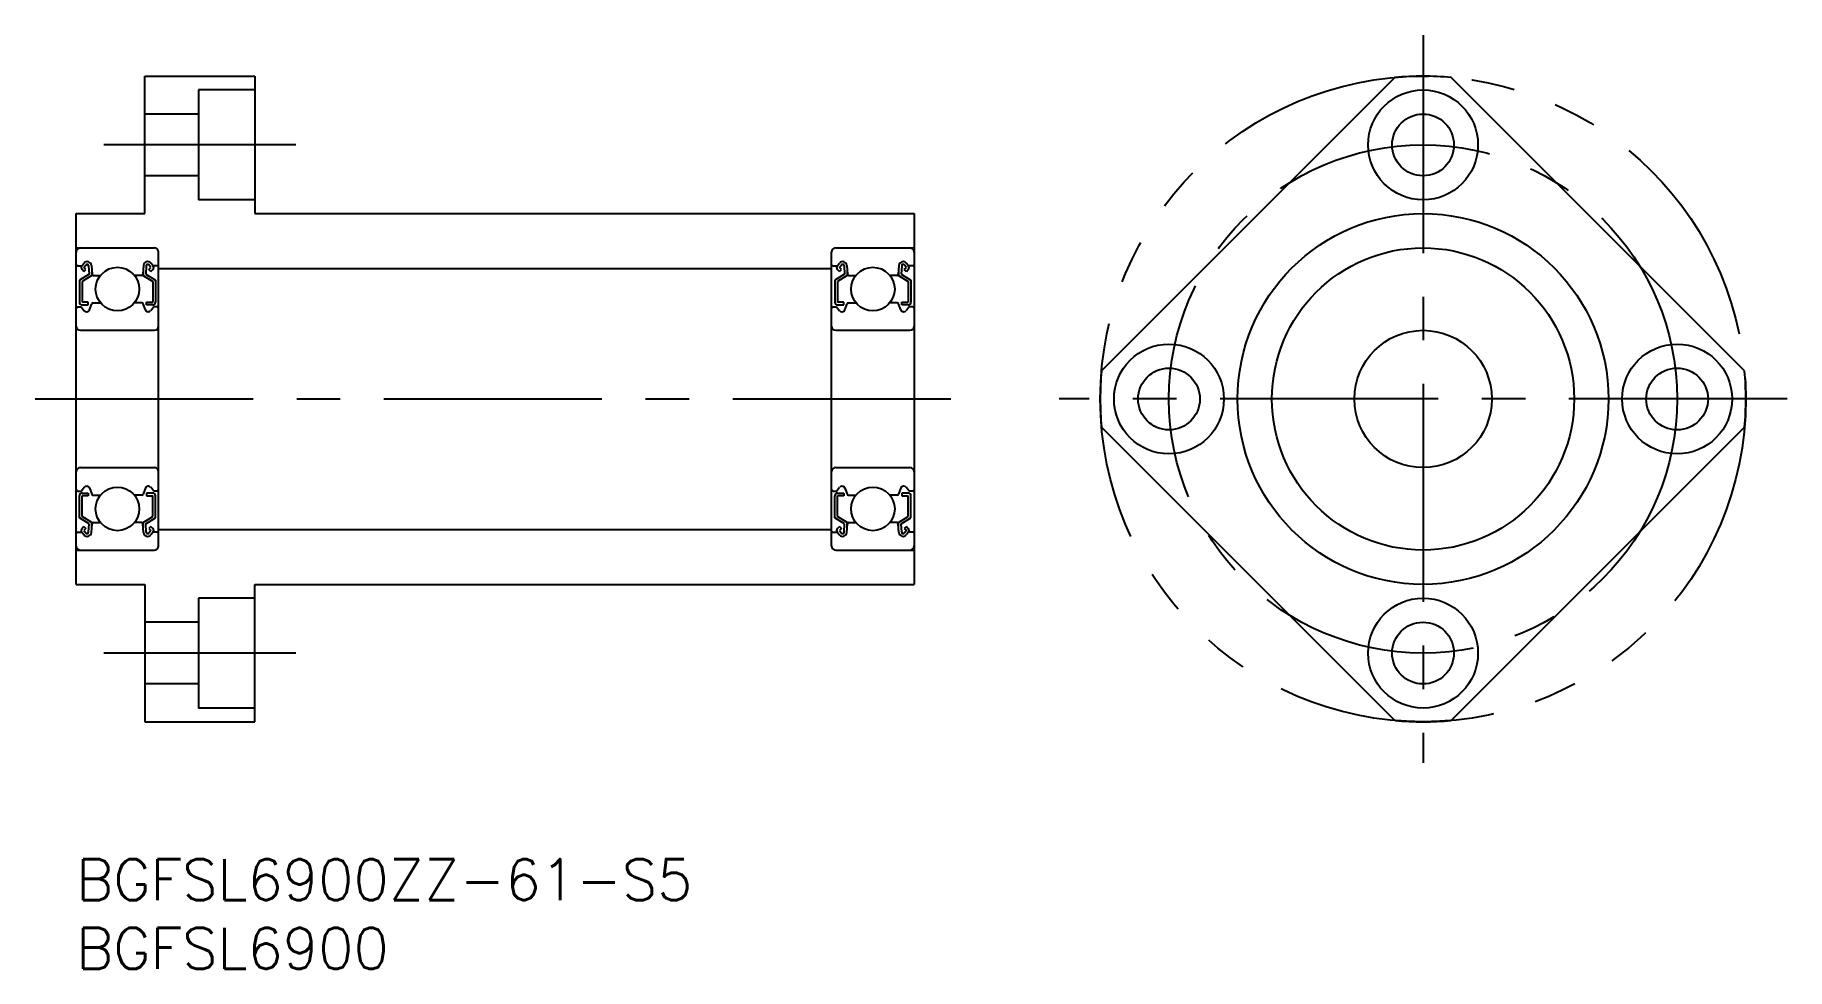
# Model space of a CAD drawing. Extents: x -3 to 125, y -8 to 60.
import ezdxf

# ---------------------------------------------------------------- set-up
doc = ezdxf.new("R2010")
doc.units = 0
doc.header["$LTSCALE"] = 0.5
doc.linetypes.add('CENTER', pattern=[50.8, 31.75, -6.35, 6.35, -6.35])
doc.linetypes.add('PHANTOM', pattern=[63.5, 31.75, -6.35, 6.35, -6.35, 6.35, -6.35])
for name, color, linetype in [('MSM_CENTER', 1, 'CENTER'), ('MSM_CONTINUOUS', 7, 'CONTINUOUS'), ('MSM_IMAGINARY', 6, 'PHANTOM'), ('MSM_PART_NUMBER', 7, 'CONTINUOUS')]:
    doc.layers.add(name, color=color, linetype=linetype)
doc.styles.get("Standard").update_dxf_attribs({"font": 'txt.shx', "height": 2.5, "bigfont": 'bigfont.shx'})

# ---------------------------------------------------------------- blocks, each defined once
blk = doc.blocks.new('*U25')
at = {"layer": 'MSM_PART_NUMBER'}
blk.add_text('BGFSL6900ZZ-61-S5', height=3, dxfattribs=at).set_placement((0, -3))
blk = doc.blocks.new('*U26')
at = {"layer": 'MSM_PART_NUMBER'}
blk.add_text('BGFSL6900', height=3, dxfattribs=at).set_placement((0, -8))

msp = doc.modelspace()

# ---------------------------------------------------------------- linework, layer by layer
at = {"layer": 'MSM_CENTER'}
for p, q in [((98.06, 60), (98.06, 7)), ((16, 52), (2, 52)), ((-3, 33.5), (64, 33.5)), ((124.56, 33.5), (71.56, 33.5)), ((16, 15), (2, 15))]:
    msp.add_line(p, q, dxfattribs=at)
msp.add_circle((98.06, 33.5), 18.5, dxfattribs=at)
at = {"layer": 'MSM_CONTINUOUS'}
for p, q in [((5, 57), (13, 57)), ((5, 47), (5, 57)), ((13, 57), (13, 47)), ((96.01, 56.91), (74.64, 35.54)), ((121.47, 35.54), (100.1, 56.91)), ((13, 56), (8.9, 56)), ((8.9, 56), (8.9, 48)), ((8.9, 54.25), (5, 54.25)), ((8.9, 49.75), (5, 49.75)), ((13, 48), (8.9, 48)), ((0, 20), (0, 47)), ((0, 47), (5, 47)), ((13, 47), (61, 47)), ((61, 47), (61, 20)), ((0, 44.5), (5.7, 44.5)), ((0.41, 43.2), (0.57, 43.39)), ((5.59, 43.2), (5.43, 43.39)), ((6, 22.8), (6, 44.2)), ((55, 22.8), (55, 44.2)), ((55.3, 44.5), (61, 44.5)), ((55.41, 43.2), (55.57, 43.39)), ((60.59, 43.2), (60.43, 43.39)), ((0.1, 43.2), (0.41, 43.2)), ((0.93, 42.6), (0.23, 42.16)), ((0.23, 42.16), (0.23, 40.55)), ((0.56, 42.79), (0.42, 42.93)), ((1.13, 42.49), (0.43, 42.05)), ((0.56, 43.07), (0.72, 43.26)), ((0.71, 42.93), (0.56, 43.07)), ((0.56, 42.79), (0.71, 42.93)), ((0.9, 43.2), (0.93, 42.6)), ((1.1, 43.22), (1.15, 42.59)), ((1.13, 42.83), (1.13, 42.49)), ((1.25, 42.5), (1.77, 42.5)), ((4.75, 42.5), (4.23, 42.5)), ((4.9, 43.22), (4.85, 42.59)), ((4.87, 42.83), (4.87, 42.49)), ((4.87, 42.49), (5.57, 42.05)), ((5.1, 43.2), (5.07, 42.6)), ((5.07, 42.6), (5.77, 42.16)), ((5.44, 43.07), (5.28, 43.26)), ((5.29, 42.93), (5.44, 43.07)), ((5.44, 42.79), (5.29, 42.93)), ((5.44, 42.79), (5.58, 42.93)), ((5.9, 43.2), (5.59, 43.2)), ((5.77, 42.16), (5.77, 40.55)), ((6, 43), (55, 43)), ((55.1, 43.2), (55.41, 43.2)), ((55.93, 42.6), (55.23, 42.16)), ((55.23, 42.16), (55.23, 40.55)), ((55.56, 42.79), (55.42, 42.93)), ((56.13, 42.49), (55.43, 42.05)), ((55.56, 43.07), (55.72, 43.26)), ((55.71, 42.93), (55.56, 43.07)), ((55.56, 42.79), (55.71, 42.93)), ((55.9, 43.2), (55.93, 42.6)), ((56.1, 43.22), (56.15, 42.59)), ((56.13, 42.83), (56.13, 42.49)), ((56.25, 42.5), (56.77, 42.5)), ((59.75, 42.5), (59.23, 42.5)), ((59.9, 43.22), (59.85, 42.59)), ((59.87, 42.83), (59.87, 42.49)), ((59.87, 42.49), (60.57, 42.05)), ((60.1, 43.2), (60.07, 42.6)), ((60.07, 42.6), (60.77, 42.16)), ((60.44, 43.07), (60.28, 43.26)), ((60.29, 42.93), (60.44, 43.07)), ((60.44, 42.79), (60.29, 42.93)), ((60.44, 42.79), (60.58, 42.93)), ((60.9, 43.2), (60.59, 43.2)), ((60.77, 42.16), (60.77, 40.55)), ((0.43, 42.05), (0.43, 40.55)), ((5.57, 42.05), (5.57, 40.55)), ((55.43, 42.05), (55.43, 40.55)), ((60.57, 42.05), (60.57, 40.55)), ((0.1, 40.2), (0.35, 40.2)), ((0.35, 40.2), (0.58, 39.92)), ((0.88, 40.55), (0.43, 40.55)), ((0.43, 40.35), (0.88, 40.35)), ((0.74, 39.85), (0.77, 39.85)), ((0.88, 40.35), (0.88, 40.55)), ((0.96, 39.98), (1.13, 40.43)), ((1.22, 40.5), (1.77, 40.5)), ((4.78, 40.5), (4.23, 40.5)), ((5.04, 39.98), (4.87, 40.43)), ((5.12, 40.35), (5.12, 40.55)), ((5.12, 40.55), (5.57, 40.55)), ((5.57, 40.35), (5.12, 40.35)), ((5.26, 39.85), (5.23, 39.85)), ((5.65, 40.2), (5.42, 39.92)), ((5.9, 40.2), (5.65, 40.2)), ((55.1, 40.2), (55.35, 40.2)), ((55.35, 40.2), (55.58, 39.92)), ((55.88, 40.55), (55.43, 40.55)), ((55.43, 40.35), (55.88, 40.35)), ((55.74, 39.85), (55.77, 39.85)), ((55.88, 40.35), (55.88, 40.55)), ((55.96, 39.98), (56.13, 40.43)), ((56.22, 40.5), (56.77, 40.5)), ((59.78, 40.5), (59.23, 40.5)), ((60.04, 39.98), (59.87, 40.43)), ((60.12, 40.35), (60.12, 40.55)), ((60.12, 40.55), (60.57, 40.55)), ((60.57, 40.35), (60.12, 40.35)), ((60.26, 39.85), (60.23, 39.85)), ((60.65, 40.2), (60.42, 39.92)), ((60.9, 40.2), (60.65, 40.2)), ((0.3, 38.5), (5.7, 38.5)), ((55.3, 38.5), (60.7, 38.5)), ((96.01, 10.09), (74.64, 31.46)), ((121.47, 31.46), (100.1, 10.09)), ((0.3, 28.5), (5.7, 28.5)), ((55.3, 28.5), (60.7, 28.5)), ((0.1, 26.8), (0.35, 26.8)), ((0.35, 26.8), (0.58, 27.08)), ((0.74, 27.15), (0.77, 27.15)), ((0.96, 27.02), (1.13, 26.57)), ((5.04, 27.02), (4.87, 26.57)), ((5.26, 27.15), (5.23, 27.15)), ((5.65, 26.8), (5.42, 27.08)), ((5.9, 26.8), (5.65, 26.8)), ((55.1, 26.8), (55.35, 26.8)), ((55.35, 26.8), (55.58, 27.08)), ((55.74, 27.15), (55.77, 27.15)), ((55.96, 27.02), (56.13, 26.57)), ((60.04, 27.02), (59.87, 26.57)), ((60.26, 27.15), (60.23, 27.15)), ((60.65, 26.8), (60.42, 27.08)), ((60.9, 26.8), (60.65, 26.8)), ((0.23, 24.84), (0.23, 26.45)), ((0.43, 26.65), (0.88, 26.65)), ((0.43, 24.95), (0.43, 26.45)), ((0.88, 26.45), (0.43, 26.45)), ((0.88, 26.65), (0.88, 26.45)), ((1.22, 26.5), (1.77, 26.5)), ((4.78, 26.5), (4.23, 26.5)), ((5.12, 26.65), (5.12, 26.45)), ((5.57, 26.65), (5.12, 26.65)), ((5.12, 26.45), (5.57, 26.45)), ((5.57, 24.95), (5.57, 26.45)), ((5.77, 24.84), (5.77, 26.45)), ((55.23, 24.84), (55.23, 26.45)), ((55.43, 26.65), (55.88, 26.65)), ((55.43, 24.95), (55.43, 26.45)), ((55.88, 26.45), (55.43, 26.45)), ((55.88, 26.65), (55.88, 26.45)), ((56.22, 26.5), (56.77, 26.5)), ((59.78, 26.5), (59.23, 26.5)), ((60.12, 26.65), (60.12, 26.45)), ((60.57, 26.65), (60.12, 26.65)), ((60.12, 26.45), (60.57, 26.45)), ((60.57, 24.95), (60.57, 26.45)), ((60.77, 24.84), (60.77, 26.45)), ((0.93, 24.4), (0.23, 24.84)), ((1.13, 24.51), (0.43, 24.95)), ((0.9, 23.8), (0.93, 24.4)), ((1.1, 23.78), (1.15, 24.41)), ((1.13, 24.17), (1.13, 24.51)), ((1.25, 24.5), (1.77, 24.5)), ((4.75, 24.5), (4.23, 24.5)), ((4.9, 23.78), (4.85, 24.41)), ((4.87, 24.51), (5.57, 24.95)), ((4.87, 24.17), (4.87, 24.51)), ((5.07, 24.4), (5.77, 24.84)), ((5.1, 23.8), (5.07, 24.4)), ((55.93, 24.4), (55.23, 24.84)), ((56.13, 24.51), (55.43, 24.95)), ((55.9, 23.8), (55.93, 24.4)), ((56.1, 23.78), (56.15, 24.41)), ((56.13, 24.17), (56.13, 24.51)), ((56.25, 24.5), (56.77, 24.5)), ((59.75, 24.5), (59.23, 24.5)), ((59.9, 23.78), (59.85, 24.41)), ((59.87, 24.51), (60.57, 24.95)), ((59.87, 24.17), (59.87, 24.51)), ((60.07, 24.4), (60.77, 24.84)), ((60.1, 23.8), (60.07, 24.4)), ((0.1, 23.8), (0.41, 23.8)), ((0.41, 23.8), (0.57, 23.61)), ((0.56, 24.21), (0.42, 24.07)), ((0.56, 24.21), (0.71, 24.07)), ((0.71, 24.07), (0.56, 23.93)), ((0.56, 23.93), (0.72, 23.74)), ((5.44, 23.93), (5.28, 23.74)), ((5.44, 24.21), (5.29, 24.07)), ((5.29, 24.07), (5.44, 23.93)), ((5.59, 23.8), (5.43, 23.61)), ((5.44, 24.21), (5.58, 24.07)), ((5.9, 23.8), (5.59, 23.8)), ((6, 24), (55, 24)), ((55.1, 23.8), (55.41, 23.8)), ((55.41, 23.8), (55.57, 23.61)), ((55.56, 24.21), (55.42, 24.07)), ((55.56, 24.21), (55.71, 24.07)), ((55.71, 24.07), (55.56, 23.93)), ((55.56, 23.93), (55.72, 23.74)), ((60.44, 23.93), (60.28, 23.74)), ((60.44, 24.21), (60.29, 24.07)), ((60.29, 24.07), (60.44, 23.93)), ((60.59, 23.8), (60.43, 23.61)), ((60.44, 24.21), (60.58, 24.07)), ((60.9, 23.8), (60.59, 23.8)), ((0, 22.5), (5.7, 22.5)), ((55.3, 22.5), (61, 22.5)), ((0, 20), (5, 20)), ((5, 20), (5, 10)), ((13, 10), (13, 20)), ((13, 20), (61, 20)), ((8.9, 19), (8.9, 11)), ((13, 19), (8.9, 19)), ((8.9, 17.25), (5, 17.25)), ((8.9, 12.75), (5, 12.75)), ((13, 11), (8.9, 11)), ((5, 10), (13, 10))]:
    msp.add_line(p, q, dxfattribs=at)
for centre, radius in [((98.06, 52), 4), ((98.06, 52), 2.25), ((98.06, 33.5), 13.5), ((98.06, 33.5), 11), ((3, 41.5), 1.59), ((58, 41.5), 1.59), ((98.06, 33.5), 5), ((79.56, 33.5), 4), ((116.56, 33.5), 4), ((79.56, 33.5), 2.25), ((116.56, 33.5), 2.25), ((3, 25.5), 1.59), ((58, 25.5), 1.59), ((98.06, 15), 4), ((98.06, 15), 2.25)]:
    msp.add_circle(centre, radius, dxfattribs=at)
for centre, radius, start, end in [((98.06, 33.5), 23.5, 85.0078, 94.9922), ((0.3, 44.2), 0.3, 90, 180), ((0.8, 43.2), 0.3, 4.9357, 139.9921), ((5.2, 43.2), 0.3, 40.0079, 175.0643), ((5.7, 44.2), 0.3, 0, 90), ((55.3, 44.2), 0.3, 90, 180), ((55.8, 43.2), 0.3, 4.9357, 139.9921), ((60.2, 43.2), 0.3, 40.0079, 175.0643), ((60.7, 44.2), 0.3, 0, 90), ((0.1, 43.3), 0.1, 180, 270), ((0.56, 43.07), 0.2, 139.9921, 225), ((0.8, 43.2), 0.1, 3.0863, 139.9614), ((1.25, 42.6), 0.1, 184.9357, 269.9989), ((4.75, 42.6), 0.1, 270.0011, 355.0643), ((5.2, 43.2), 0.1, 40.0386, 176.9137), ((5.44, 43.07), 0.2, 315, 40.0079), ((5.9, 43.3), 0.1, 270, 0), ((55.1, 43.3), 0.1, 180, 270), ((55.56, 43.07), 0.2, 139.9921, 225), ((55.8, 43.2), 0.1, 3.0863, 139.9614), ((56.25, 42.6), 0.1, 184.9357, 269.9989), ((59.75, 42.6), 0.1, 270.0011, 355.0643), ((60.2, 43.2), 0.1, 40.0386, 176.9137), ((60.44, 43.07), 0.2, 315, 40.0079), ((60.9, 43.3), 0.1, 270, 0), ((0.1, 40.1), 0.1, 90, 180), ((0.43, 40.55), 0.2, 180, 270), ((0.74, 40.05), 0.2, 219.9859, 270), ((0.77, 40.05), 0.2, 270, 340.0568), ((1.22, 40.4), 0.1, 90, 160.0568), ((4.78, 40.4), 0.1, 19.9432, 90), ((5.23, 40.05), 0.2, 199.9432, 270), ((5.26, 40.05), 0.2, 270, 320.0141), ((5.57, 40.55), 0.2, 270, 0), ((5.9, 40.1), 0.1, 0, 90), ((55.1, 40.1), 0.1, 90, 180), ((55.43, 40.55), 0.2, 180, 270), ((55.74, 40.05), 0.2, 219.9859, 270), ((55.77, 40.05), 0.2, 270, 340.0568), ((56.22, 40.4), 0.1, 90, 160.0568), ((59.78, 40.4), 0.1, 19.9432, 90), ((60.23, 40.05), 0.2, 199.9432, 270), ((60.26, 40.05), 0.2, 270, 320.0141), ((60.57, 40.55), 0.2, 270, 0), ((60.9, 40.1), 0.1, 0, 90), ((0.3, 38.8), 0.3, 180, 270), ((5.7, 38.8), 0.3, 270, 0), ((55.3, 38.8), 0.3, 180, 270), ((60.7, 38.8), 0.3, 270, 0), ((98.06, 33.5), 23.5, 175.0078, 184.9922), ((98.06, 33.5), 23.5, 355.0078, 4.9922), ((0.3, 28.2), 0.3, 90, 180), ((5.7, 28.2), 0.3, 0, 90), ((55.3, 28.2), 0.3, 90, 180), ((60.7, 28.2), 0.3, 0, 90), ((0.1, 26.9), 0.1, 180, 270), ((0.74, 26.95), 0.2, 90, 140.0141), ((0.77, 26.95), 0.2, 19.9432, 90), ((5.23, 26.95), 0.2, 90, 160.0568), ((5.26, 26.95), 0.2, 39.9859, 90), ((5.9, 26.9), 0.1, 270, 0), ((55.1, 26.9), 0.1, 180, 270), ((55.74, 26.95), 0.2, 90, 140.0141), ((55.77, 26.95), 0.2, 19.9432, 90), ((60.23, 26.95), 0.2, 90, 160.0568), ((60.26, 26.95), 0.2, 39.9859, 90), ((60.9, 26.9), 0.1, 270, 0), ((0.43, 26.45), 0.2, 90, 180), ((1.22, 26.6), 0.1, 199.9432, 270), ((4.78, 26.6), 0.1, 270, 340.0568), ((5.57, 26.45), 0.2, 0, 90), ((55.43, 26.45), 0.2, 90, 180), ((56.22, 26.6), 0.1, 199.9432, 270), ((59.78, 26.6), 0.1, 270, 340.0568), ((60.57, 26.45), 0.2, 0, 90), ((1.25, 24.4), 0.1, 90.0011, 175.0643), ((4.75, 24.4), 0.1, 4.9357, 89.9989), ((56.25, 24.4), 0.1, 90.0011, 175.0643), ((59.75, 24.4), 0.1, 4.9357, 89.9989), ((0.1, 23.7), 0.1, 90, 180), ((0.56, 23.93), 0.2, 135, 220.0079), ((0.8, 23.8), 0.3, 220.0079, 355.0643), ((0.8, 23.8), 0.1, 220.0386, 356.9137), ((5.2, 23.8), 0.3, 184.9357, 319.9921), ((5.2, 23.8), 0.1, 183.0863, 319.9614), ((5.44, 23.93), 0.2, 319.9921, 45), ((5.9, 23.7), 0.1, 0, 90), ((55.1, 23.7), 0.1, 90, 180), ((55.56, 23.93), 0.2, 135, 220.0079), ((55.8, 23.8), 0.3, 220.0079, 355.0643), ((55.8, 23.8), 0.1, 220.0386, 356.9137), ((60.2, 23.8), 0.3, 184.9357, 319.9921), ((60.2, 23.8), 0.1, 183.0863, 319.9614), ((60.44, 23.93), 0.2, 319.9921, 45), ((60.9, 23.7), 0.1, 0, 90), ((0.3, 22.8), 0.3, 180, 270), ((5.7, 22.8), 0.3, 270, 0), ((55.3, 22.8), 0.3, 180, 270), ((60.7, 22.8), 0.3, 270, 0), ((98.06, 33.5), 23.5, 265.0078, 274.9922)]:
    msp.add_arc(centre, radius, start, end, dxfattribs=at)
at = {"layer": 'MSM_IMAGINARY'}
msp.add_circle((98.06, 33.5), 23.5, dxfattribs=at)

# ---------------------------------------------------------------- block references
at = {"layer": 'MSM_CONTINUOUS'}
for name in ['*U25', '*U26']:
    msp.add_blockref(name, (0, 0), dxfattribs=at)

doc.saveas('drawing.dxf')
